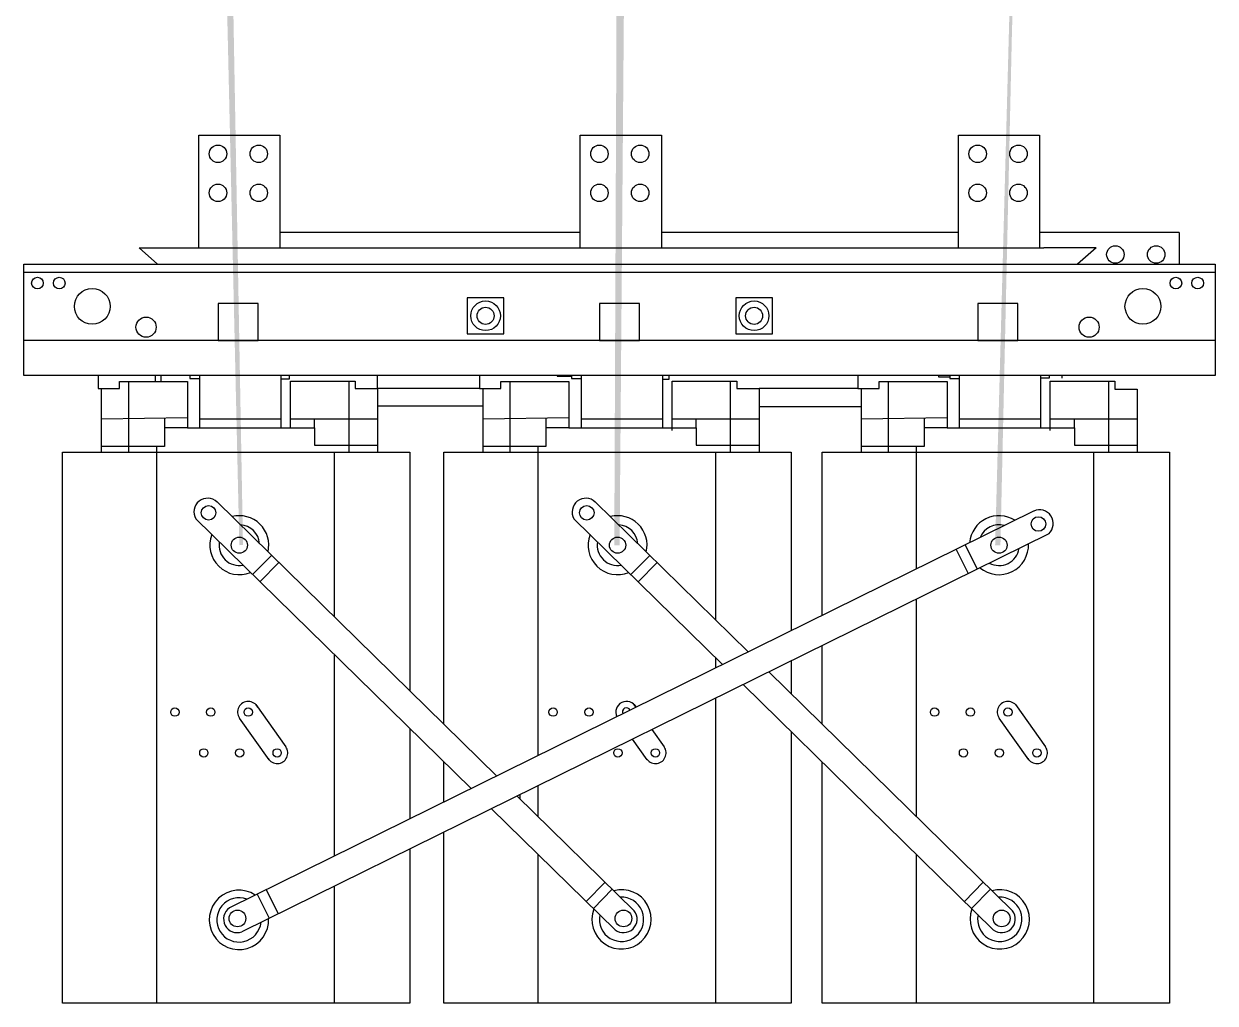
# Model space of a CAD drawing. Header units: inches. Extents: x 5 to 1823, y 18 to 726.
# Drawn here: x 255.05 to 295.14, y 141.42 to 174.36 of the extents above; entities that cross this region are included whole.
import ezdxf

# ---------------------------------------------------------------- set-up
doc = ezdxf.new("R2010")
doc.units = ezdxf.units.IN
doc.header["$MEASUREMENT"] = 0
for name, color, linetype in [('BOBINA', 2, 'Continuous'), ('CULATRA', 1, 'Continuous'), ('L1', 1, 'Continuous'), ('PDF2_TIGRECAD', 6, 'Continuous')]:
    doc.layers.add(name, color=color, linetype=linetype)

msp = doc.modelspace()

# ---------------------------------------------------------------- linework, layer by layer
at = {"layer": 'BOBINA'}
for points in [[(268.035, 146.603), (268.035, 141.416), (256.349, 141.416), (256.349, 159.952), (268.035, 159.952), (268.035, 151.924)], [(269.187, 150.797), (269.187, 159.952), (280.873, 159.952), (280.873, 153.947)], [(281.916, 154.461), (281.916, 159.952), (293.603, 159.952), (293.603, 141.416), (281.916, 141.416), (281.916, 146.656)], [(281.916, 150.797), (281.916, 153.449)], [(280.873, 152.935), (280.873, 151.818)], [(268.035, 150.654), (268.035, 149.42)], [(280.873, 150.548), (280.873, 147.171)], [(268.035, 149.42), (268.035, 147.615)], [(269.187, 148.183), (269.187, 149.526)], [(281.916, 146.656), (281.916, 149.526)], [(280.873, 147.171), (280.873, 141.416), (269.187, 141.416), (269.187, 147.171)]]:
    msp.add_lwpolyline(points, dxfattribs=at)
at = {"layer": 'CULATRA'}
for p, q in [((273.775, 167.34), (263.666, 167.34)), ((286.505, 167.34), (276.503, 167.34)), ((293.932, 167.34), (289.233, 167.34)), ((293.932, 167.34), (293.932, 166.278)), ((258.925, 166.83), (259.547, 166.278)), ((291.135, 166.83), (289.378, 166.83)), ((291.135, 166.83), (290.513, 166.278)), ((255.047, 162.53), (255.047, 166.278)), ((255.047, 166.278), (295.142, 166.278)), ((255.047, 166.005), (295.142, 166.005)), ((295.142, 166.278), (295.142, 162.53)), ((295.142, 163.707), (255.047, 163.707)), ((295.142, 162.53), (255.047, 162.53)), ((257.55, 162.53), (257.55, 162.092)), ((259.467, 162.53), (259.467, 162.331)), ((259.66, 162.53), (259.66, 162.331)), ((260.639, 162.53), (260.639, 162.429)), ((260.639, 162.429), (260.976, 162.429)), ((263.979, 162.413), (263.7, 162.413)), ((263.979, 162.53), (263.979, 162.413)), ((266.953, 162.092), (266.953, 162.559)), ((270.388, 162.53), (270.388, 162.092)), ((272.998, 162.53), (272.998, 162.504)), ((272.998, 162.504), (273.477, 162.504)), ((273.477, 162.53), (273.477, 162.429)), ((273.477, 162.429), (273.813, 162.429)), ((276.75, 162.402), (276.538, 162.402)), ((276.75, 162.53), (276.75, 162.402)), ((283.118, 162.559), (283.118, 162.092)), ((285.829, 162.53), (285.829, 162.487)), ((285.829, 162.487), (286.207, 162.487)), ((286.207, 162.53), (286.207, 162.429)), ((286.207, 162.429), (286.543, 162.429)), ((289.556, 162.438), (289.268, 162.438)), ((289.556, 162.53), (289.556, 162.438)), ((289.991, 162.444), (289.991, 162.53)), ((257.55, 162.092), (257.666, 162.092)), ((270.388, 162.092), (266.953, 162.092)), ((270.388, 162.092), (270.504, 162.092)), ((283.118, 162.092), (279.791, 162.092)), ((283.118, 162.092), (283.234, 162.092)), ((266.953, 161.516), (270.504, 161.516)), ((279.791, 161.487), (283.234, 161.487)), ((259.513, 159.952), (259.513, 141.416)), ((265.486, 159.952), (265.486, 154.422)), ((272.351, 159.952), (272.351, 151.374)), ((278.324, 159.952), (278.324, 154.315)), ((285.081, 159.952), (285.081, 156.022)), ((291.053, 159.952), (291.053, 141.416)), ((261.55, 158.277), (270.962, 149.058)), ((274.279, 158.277), (279.428, 153.234)), ((260.832, 157.709), (270.099, 148.633)), ((289.033, 157.971), (261.967, 144.622)), ((273.562, 157.709), (278.565, 152.808)), ((289.539, 157.209), (262.388, 143.817)), ((286.733, 156.834), (287.135, 156.021)), ((263.383, 156.481), (262.748, 155.832)), ((276.113, 156.481), (275.478, 155.832)), ((286.423, 156.681), (286.825, 155.867)), ((263.63, 156.239), (262.995, 155.59)), ((276.36, 156.239), (275.725, 155.59)), ((285.081, 155.01), (285.081, 147.697)), ((265.486, 153.151), (265.486, 146.923)), ((278.324, 153.045), (278.324, 152.689)), ((280.115, 152.561), (288.323, 144.522)), ((279.252, 152.135), (287.675, 143.886)), ((278.324, 151.677), (278.324, 147.029)), ((262.858, 151.458), (263.865, 150.042)), ((272.351, 151.374), (272.351, 149.744)), ((275.588, 151.458), (275.65, 151.37)), ((288.426, 151.458), (289.433, 150.042)), ((263.299, 149.604), (262.308, 151.002)), ((288.867, 149.604), (287.875, 151.002)), ((276.183, 150.621), (276.595, 150.042)), ((276.029, 149.604), (275.534, 150.301)), ((271.649, 148.385), (275.593, 144.522)), ((271.736, 148.428), (271.736, 148.3)), ((272.351, 148.731), (272.351, 147.697)), ((270.786, 147.959), (274.945, 143.886)), ((265.486, 146.923), (265.486, 146.357)), ((278.324, 147.029), (278.324, 141.416)), ((272.351, 146.426), (272.351, 141.416)), ((285.081, 146.426), (285.081, 145.095)), ((263.199, 145.236), (263.604, 144.424)), ((265.486, 145.345), (265.486, 141.416)), ((274.61, 145.485), (273.974, 144.837)), ((274.851, 145.249), (274.216, 144.6)), ((287.339, 145.485), (286.704, 144.837)), ((287.58, 145.249), (286.945, 144.6)), ((262.897, 145.085), (263.302, 144.273)), ((285.081, 145.095), (285.081, 141.416))]:
    msp.add_line(p, q, dxfattribs=at)
for points in [[(269.971, 163.937), (271.205, 163.937), (271.205, 165.143), (269.971, 165.143)], [(279.009, 163.937), (280.242, 163.937), (280.242, 165.143), (279.009, 165.143)]]:
    msp.add_lwpolyline(points, close=True, dxfattribs=at)
for centre, radius in [((255.506, 165.641), 0.196), ((256.24, 165.641), 0.196), ((293.82, 165.641), 0.196), ((294.554, 165.641), 0.196), ((257.35, 164.858), 0.603), ((292.71, 164.858), 0.603), ((270.588, 164.54), 0.498), ((270.588, 164.54), 0.288), ((279.625, 164.54), 0.498), ((279.625, 164.54), 0.288), ((259.161, 164.157), 0.339), ((290.899, 164.157), 0.339), ((261.263, 157.912), 0.245), ((273.992, 157.912), 0.245), ((289.193, 157.536), 0.245), ((262.3, 156.823), 0.273), ((275.03, 156.823), 0.273), ((287.868, 156.823), 0.273), ((260.132, 151.209), 0.14), ((261.339, 151.209), 0.14), ((262.6, 151.209), 0.14), ((272.861, 151.209), 0.14), ((274.069, 151.209), 0.14), ((285.699, 151.209), 0.14), ((286.907, 151.209), 0.14), ((288.168, 151.209), 0.14), ((261.105, 149.834), 0.14), ((262.312, 149.834), 0.14), ((263.573, 149.834), 0.14), ((275.042, 149.834), 0.14), ((276.303, 149.834), 0.14), ((286.672, 149.834), 0.14), ((287.88, 149.834), 0.14), ((289.141, 149.834), 0.14), ((262.236, 144.266), 0.281), ((275.228, 144.266), 0.281), ((287.957, 144.266), 0.281)]:
    msp.add_circle(centre, radius, dxfattribs=at)
for centre, radius, start, end in [((261.232, 157.94), 0.462, 46.642, 210.024), ((273.962, 157.94), 0.462, 46.642, 210.024), ((289.231, 157.553), 0.462, 311.8674, 115.2494), ((262.3, 156.823), 0.992, 346.7722, 104.4167), ((262.3, 156.823), 0.992, 346.7722, 104.4167), ((275.03, 156.823), 0.992, 346.7722, 104.4167), ((275.03, 156.823), 0.992, 346.7722, 104.4167), ((287.868, 156.823), 0.992, 57.4747, 175.1192), ((287.868, 156.823), 0.992, 57.4747, 175.1192), ((262.3, 156.823), 0.992, 159.0021, 292.1868), ((262.3, 156.823), 0.992, 159.0021, 292.1868), ((262.3, 156.823), 0.684, 4.2638, 86.9251), ((275.03, 156.823), 0.992, 159.0021, 292.1868), ((275.03, 156.823), 0.992, 159.0021, 292.1868), ((275.03, 156.823), 0.684, 4.2638, 86.9251), ((287.868, 156.823), 0.684, 74.9663, 157.6276), ((262.3, 156.823), 0.684, 170.7808, 280.4081), ((275.03, 156.823), 0.684, 170.7808, 280.4081), ((287.868, 156.823), 0.992, 229.7046, 2.8893), ((287.868, 156.823), 0.992, 229.7046, 2.8893), ((287.868, 156.823), 0.684, 241.4833, 351.1106), ((262.6, 151.209), 0.358, 26.9095, 215.3387), ((275.33, 151.209), 0.358, 26.9095, 205.7743), ((288.168, 151.209), 0.358, 26.9095, 215.3387), ((275.33, 151.209), 0.14, 27.4774, 205.0295), ((263.573, 149.834), 0.358, 210.637, 35.4323), ((276.303, 149.834), 0.358, 210.637, 35.4323), ((289.141, 149.834), 0.358, 210.637, 35.4323), ((262.288, 144.217), 0.999, 56.8542, 2.7277), ((275.163, 144.236), 0.999, 159.3603, 105.2339), ((287.893, 144.236), 0.999, 159.3603, 105.2339), ((262.288, 144.217), 0.746, 69.111, 353.8189), ((275.163, 144.236), 0.746, 168.2691, 92.9771), ((287.893, 144.236), 0.746, 168.2691, 92.9771), ((262.228, 144.246), 0.458, 124.871, 290.4644), ((275.229, 144.245), 0.458, 231.6236, 37.217), ((287.959, 144.245), 0.458, 231.6236, 37.217)]:
    msp.add_arc(centre, radius, start, end, dxfattribs=at)
at = {"layer": 'L1'}
for p, q in [((260.938, 166.83), (260.938, 170.614)), ((260.938, 170.614), (263.666, 170.614)), ((263.666, 170.614), (263.666, 166.83)), ((273.775, 166.83), (273.775, 170.614)), ((273.775, 170.614), (276.503, 170.614)), ((276.503, 170.614), (276.503, 166.83)), ((286.505, 166.83), (286.505, 170.614)), ((286.505, 170.614), (289.233, 170.614)), ((289.233, 170.614), (289.233, 166.83)), ((258.925, 166.83), (289.378, 166.83)), ((260.976, 160.773), (260.976, 162.53)), ((263.7, 162.53), (263.7, 160.773)), ((273.813, 160.773), (273.813, 162.53)), ((276.538, 162.53), (276.538, 160.773)), ((286.543, 160.773), (286.543, 162.53)), ((289.268, 162.53), (289.268, 160.773)), ((257.666, 159.952), (257.666, 162.092)), ((257.666, 162.092), (258.265, 162.092)), ((258.265, 162.092), (258.265, 162.331)), ((258.265, 162.331), (260.554, 162.331)), ((258.265, 162.092), (258.265, 162.092)), ((258.565, 162.331), (258.565, 159.952)), ((260.554, 162.331), (260.554, 162.092)), ((260.554, 162.092), (260.554, 160.773)), ((264.026, 160.773), (264.026, 162.344)), ((264.026, 162.344), (266.203, 162.344)), ((265.981, 162.344), (265.981, 159.952)), ((266.203, 162.344), (266.203, 162.092)), ((266.203, 162.092), (266.953, 162.092)), ((266.953, 162.092), (266.953, 159.952)), ((270.504, 159.952), (270.504, 162.092)), ((270.504, 162.092), (271.103, 162.092)), ((271.103, 162.092), (271.103, 162.331)), ((271.103, 162.331), (273.392, 162.331)), ((271.103, 162.092), (271.103, 162.092)), ((271.402, 162.331), (271.402, 159.952)), ((273.392, 162.331), (273.392, 162.092)), ((273.392, 162.092), (273.392, 160.773)), ((276.864, 160.682), (276.864, 162.344)), ((276.864, 162.344), (279.041, 162.344)), ((278.818, 162.344), (278.818, 159.952)), ((279.041, 162.344), (279.041, 162.092)), ((279.041, 162.092), (279.791, 162.092)), ((279.791, 162.092), (279.791, 159.952)), ((283.234, 159.952), (283.234, 162.092)), ((283.234, 162.092), (283.833, 162.092)), ((283.833, 162.092), (283.833, 162.331)), ((283.833, 162.331), (286.122, 162.331)), ((283.833, 162.092), (283.833, 162.092)), ((284.132, 162.331), (284.132, 159.952)), ((286.122, 162.331), (286.122, 162.092)), ((286.122, 162.092), (286.122, 160.773)), ((289.594, 160.682), (289.594, 162.344)), ((289.594, 162.344), (291.77, 162.344)), ((291.548, 162.344), (291.548, 159.952)), ((291.77, 162.344), (291.77, 162.067)), ((291.77, 162.067), (292.521, 162.067)), ((292.521, 162.067), (292.521, 159.952)), ((257.666, 161.076), (260.554, 161.124)), ((259.777, 161.111), (259.777, 160.142)), ((260.976, 161.07), (263.7, 161.07)), ((264.026, 161.072), (266.953, 161.072)), ((264.835, 160.773), (264.835, 161.072)), ((270.504, 161.076), (273.392, 161.124)), ((272.615, 161.111), (272.615, 160.142)), ((273.813, 161.07), (276.538, 161.07)), ((276.864, 161.072), (279.791, 161.072)), ((277.673, 160.773), (277.673, 161.072)), ((283.234, 161.076), (286.122, 161.124)), ((285.345, 161.111), (285.345, 160.142)), ((286.543, 161.07), (289.268, 161.07)), ((289.594, 161.072), (292.521, 161.072)), ((290.403, 160.773), (290.403, 161.072)), ((260.554, 160.773), (259.777, 160.773)), ((260.554, 160.773), (264.835, 160.773)), ((264.835, 160.773), (264.835, 160.192)), ((273.392, 160.773), (272.615, 160.773)), ((273.392, 160.773), (277.673, 160.773)), ((277.673, 160.773), (277.673, 160.192)), ((286.122, 160.773), (285.345, 160.773)), ((286.122, 160.773), (290.403, 160.773)), ((290.403, 160.773), (290.403, 160.192)), ((259.777, 160.142), (257.666, 160.142)), ((259.513, 160.142), (259.513, 159.952)), ((264.835, 160.192), (266.953, 160.192)), ((272.615, 160.142), (270.504, 160.142)), ((272.351, 160.142), (272.351, 159.952)), ((277.673, 160.192), (279.791, 160.192)), ((285.345, 160.142), (283.234, 160.142)), ((285.081, 160.142), (285.081, 159.952)), ((290.403, 160.192), (292.521, 160.192))]:
    msp.add_line(p, q, dxfattribs=at)
for points in [[(261.588, 163.707), (262.93, 163.707), (262.93, 164.955), (261.588, 164.955)], [(274.426, 163.707), (275.768, 163.707), (275.768, 164.955), (274.426, 164.955)], [(287.155, 163.707), (288.498, 163.707), (288.498, 164.955), (287.155, 164.955)]]:
    msp.add_lwpolyline(points, close=True, dxfattribs=at)
for centre in [(261.581, 169.99), (262.954, 169.99), (274.419, 169.99), (275.792, 169.99), (287.148, 169.99), (288.522, 169.99), (261.581, 168.676), (262.954, 168.676), (274.419, 168.676), (275.792, 168.676), (287.148, 168.676), (288.522, 168.676), (291.784, 166.601), (293.157, 166.601)]:
    msp.add_circle(centre, 0.294, dxfattribs=at)
at = {"layer": 'PDF2_TIGRECAD', "transparency": 33554559}
for points in [[(261.686, 197.623), (261.371, 197.533), (262.423, 156.831)], [(261.371, 197.533), (262.423, 156.831), (262.3, 156.823)], [(275.089, 197.555), (275.098, 156.819), (274.919, 156.818)], [(275.426, 197.6), (275.089, 197.555), (275.098, 156.819)], [(289.071, 197.562), (288.83, 197.578), (287.737, 156.82)], [(288.83, 197.578), (287.915, 156.823), (287.737, 156.82)]]:
    msp.add_solid(points, dxfattribs=at)

doc.saveas('drawing.dxf')
